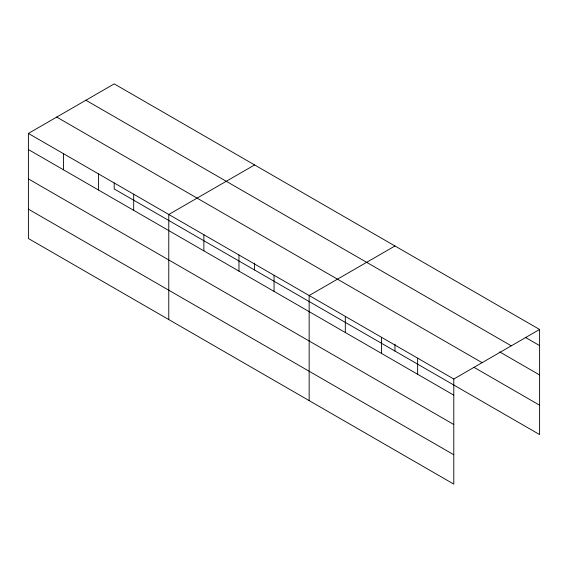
<?xml version="1.0" encoding="UTF-8"?>
<svg xmlns="http://www.w3.org/2000/svg" width="568" height="568" viewBox="0 0 568 568"><rect width="100%" height="100%" fill="white"/><g stroke="black" fill="none" stroke-linecap="round" stroke-linejoin="round"><path stroke-width="0.85" d="M453.789 424.502L453.789 379.026L28.4 133.43L28.4 238.517L453.789 484.113L453.789 424.502L28.4 178.906M114.211 182.931L114.211 188.974L539.6 434.57L539.6 329.483L114.211 83.886L28.4 133.43M254.592 164.933L168.774 214.477L168.774 319.564M394.966 245.979L309.155 295.523L309.155 400.61M453.789 379.026L539.6 329.483M525.286 337.335L539.6 345.6M85.896 100.238L511.278 345.834M499.677 351.904L539.6 374.958M56.722 117.079L482.104 362.675M474.067 367.368L539.6 405.211M28.4 149.547L453.789 395.143M28.4 209.159L453.789 454.755M417.629 358.152L417.629 374.269M394.966 344.158L394.966 351.067M381.469 337.271L381.469 353.388M345.316 316.397L345.316 332.514M274.06 275.26L274.06 291.377M254.592 263.112L254.592 270.02M238.965 255.004L238.965 271.113M203.869 234.74L203.869 250.857M133.686 194.213L133.686 210.33M98.591 173.957L98.591 190.067M63.495 153.694L63.495 169.811"/></g></svg>
